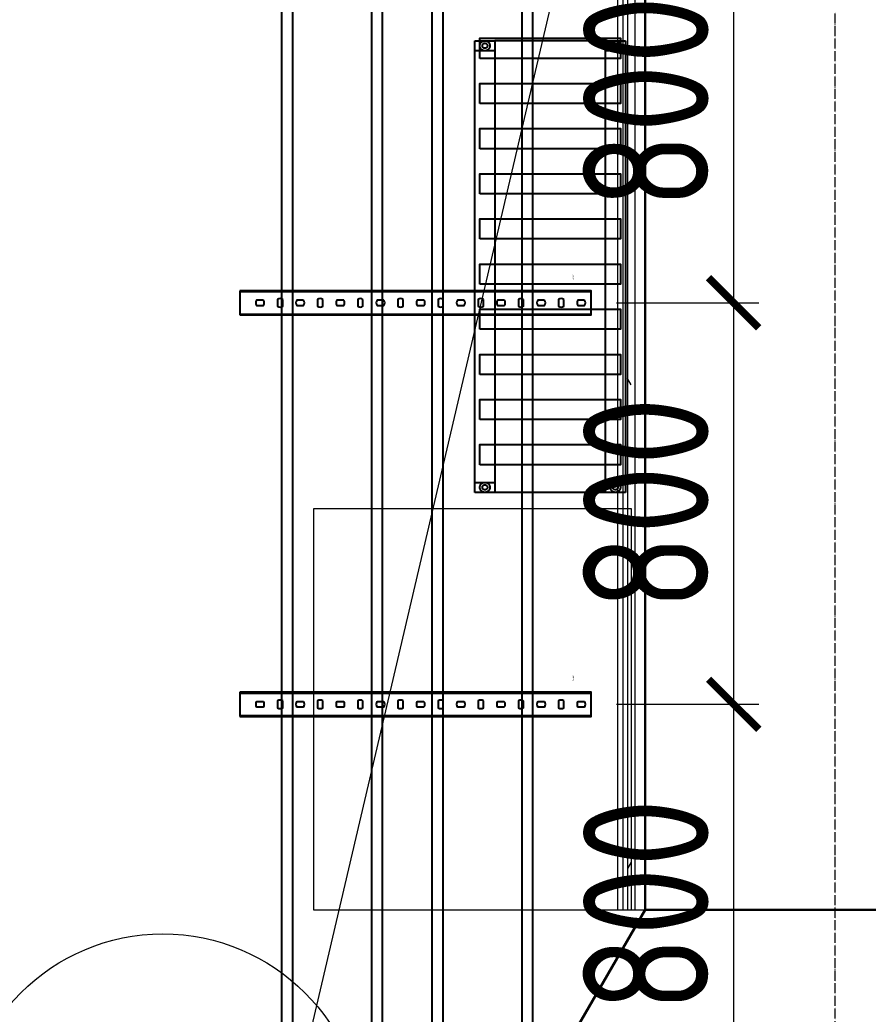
# Model space of a CAD drawing. Header units: millimetres. Extents: x -42533 to 645315, y 3457 to 82611.
# Drawn here: x 73974 to 75664, y 63223 to 65204 of the extents above; entities that cross this region are included whole.
import ezdxf
from ezdxf.enums import TextEntityAlignment as Align

# ---------------------------------------------------------------- set-up
doc = ezdxf.new("R2018")
doc.units = ezdxf.units.MM
doc.linetypes.add('ADSK_Линия сетки', pattern=[25, 20, -2.5, 0, -2.5])
for name, color, linetype in [('00_00_потолок_Панели из стали', 7, 'Continuous'), ('PLAN', 1, 'Continuous'), ('ЭОМ_Лотки авар.', 1, 'Continuous'), ('ЭОМ_Лотки рабочие', 5, 'Continuous')]:
    doc.layers.add(name, color=color, linetype=linetype)
for name, color, linetype, lineweight in [('Двери', 7, 'Continuous', 9), ('Оборудование', 7, 'Continuous', 18), ('Оси', 253, 'Continuous', 9), ('Перекрытие', 7, 'Continuous', 18), ('Стены внутренние', 7, 'Continuous', 18), ('Стены несущие', 7, 'Continuous', 30), ('Стены отделка', 7, 'Continuous', 30), ('Стены штриховка', 7, 'Continuous', 9), ('ШТРИХОВКА', 252, 'Continuous', 15)]:
    doc.layers.add(name, color=color, linetype=linetype, lineweight=lineweight)
doc.layers.add('Линии', color=7, linetype='Continuous', lineweight=9, true_color=0x00a600)
doc.styles.get("Standard").update_dxf_attribs({"font": 'arial.ttf'})
doc.styles.add('М2', font='isocpeur.ttf', dxfattribs={"width": 0.8})
doc.dimstyles.new('М2-100', dxfattribs={"dimtxt": 250, "dimasz": 100, "dimexe": 50, "dimexo": 50, "dimgap": 50, "dimtad": 1, "dimdec": 0, "dimzin": 1, "dimtxsty": 'М2', "dimblk": 'ARCHTICK', "dimcen": 2.5, "dimdle": 50, "dimclre": 256, "dimclrt": 256, "dimadec": 0, "dimazin": 0, "dimtfac": 1, "dimtdec": 0, "dimtix": 1, "dimtmove": 1, "dimatfit": 3, "dimldrblk": 'NONE', "dimfxl": 1, "dimtolj": 1, "dimlwd": 9, "dimlwe": 9, "dimarcsym": 1})

# ---------------------------------------------------------------- blocks, each defined once
blk = doc.blocks.new('ТХ пищеблок....')
at = {"layer": 'PLAN', "color": 8}
for points in [[(1967, 19489.5), (1967, 19509.5)], [(1967, 19509.5), (2007, 19509.5)], [(1977, 19499.5), (1977, 19500.2), (1977.1, 19500.9), (1977.2, 19501.5), (1977.3, 19502.1), (1977.5, 19502.8), (1977.7, 19503.4), (1978, 19504), (1978.3, 19504.5), (1978.6, 19505.1), (1979, 19505.6), (1979.4, 19506.1), (1979.9, 19506.6), (1980.4, 19507), (1980.9, 19507.5), (1981.4, 19507.8), (1982, 19508.2), (1982.6, 19508.5), (1983.2, 19508.8), (1983.8, 19509), (1984.4, 19509.2), (1985, 19509.3), (1985.7, 19509.4), (1986.3, 19509.5), (1987, 19509.5), (1987.6, 19509.5), (1988.3, 19509.4), (1988.9, 19509.3), (1989.5, 19509.2), (1990.2, 19509), (1990.8, 19508.8), (1991.4, 19508.5), (1992, 19508.2), (1992.5, 19507.8), (1993.1, 19507.5), (1993.6, 19507), (1994, 19506.6), (1994.5, 19506.1), (1994.9, 19505.6), (1995.3, 19505.1), (1995.6, 19504.5), (1995.9, 19504), (1996.2, 19503.4), (1996.4, 19502.8), (1996.6, 19502.1), (1996.8, 19501.5), (1996.9, 19500.9), (1996.9, 19500.2), (1997, 19499.5)], [(1997, 19499.5), (1996.9, 19498.9), (1996.9, 19498.2), (1996.8, 19497.6), (1996.6, 19496.9), (1996.4, 19496.3), (1996.2, 19495.7), (1995.9, 19495.1), (1995.6, 19494.5), (1995.3, 19494), (1994.9, 19493.5), (1994.5, 19493), (1994, 19492.5), (1993.6, 19492), (1993.1, 19491.6), (1992.5, 19491.2), (1992, 19490.9), (1991.4, 19490.6), (1990.8, 19490.3), (1990.2, 19490.1), (1989.5, 19489.9), (1988.9, 19489.7), (1988.3, 19489.6), (1987.6, 19489.6), (1987, 19489.5), (1986.3, 19489.6), (1985.7, 19489.6), (1985, 19489.7), (1984.4, 19489.9), (1983.8, 19490.1), (1983.2, 19490.3), (1982.6, 19490.6), (1982, 19490.9), (1981.4, 19491.2), (1980.9, 19491.6), (1980.4, 19492), (1979.9, 19492.5), (1979.4, 19493), (1979, 19493.5), (1978.6, 19494), (1978.3, 19494.5), (1978, 19495.1), (1977.7, 19495.7), (1977.5, 19496.3), (1977.3, 19496.9), (1977.2, 19497.6), (1977.1, 19498.2), (1977, 19498.9), (1977, 19499.5)], [(1977.1, 19474.4), (1977.1, 19514.4), (2256.9, 19514.4), (2256.9, 19474.4), (1977.1, 19474.4)], [(1982, 19499.5), (1982, 19499.9), (1982, 19500.2), (1982.1, 19500.5), (1982.1, 19500.8), (1982.2, 19501.1), (1982.3, 19501.5), (1982.5, 19501.7), (1982.6, 19502), (1982.8, 19502.3), (1983, 19502.6), (1983.2, 19502.8), (1983.4, 19503.1), (1983.7, 19503.3), (1983.9, 19503.5), (1984.2, 19503.7), (1984.5, 19503.9), (1984.8, 19504), (1985.1, 19504.2), (1985.4, 19504.3), (1985.7, 19504.4), (1986, 19504.4), (1986.3, 19504.5), (1986.6, 19504.5), (1987, 19504.5), (1987.3, 19504.5), (1987.6, 19504.5), (1987.9, 19504.4), (1988.2, 19504.4), (1988.6, 19504.3), (1988.9, 19504.2), (1989.2, 19504), (1989.5, 19503.9), (1989.7, 19503.7), (1990, 19503.5), (1990.3, 19503.3), (1990.5, 19503.1), (1990.7, 19502.8), (1990.9, 19502.6), (1991.1, 19502.3), (1991.3, 19502), (1991.4, 19501.7), (1991.6, 19501.5), (1991.7, 19501.1), (1991.8, 19500.8), (1991.9, 19500.5), (1991.9, 19500.2), (1992, 19499.9), (1992, 19499.5)], [(1992, 19499.5), (1992, 19499.2), (1991.9, 19498.9), (1991.9, 19498.5), (1991.8, 19498.2), (1991.7, 19497.9), (1991.6, 19497.6), (1991.4, 19497.3), (1991.3, 19497), (1991.1, 19496.8), (1990.9, 19496.5), (1990.7, 19496.2), (1990.5, 19496), (1990.3, 19495.8), (1990, 19495.6), (1989.7, 19495.4), (1989.5, 19495.2), (1989.2, 19495), (1988.9, 19494.9), (1988.6, 19494.8), (1988.2, 19494.7), (1987.9, 19494.6), (1987.6, 19494.6), (1987.3, 19494.5), (1987, 19494.5), (1986.6, 19494.5), (1986.3, 19494.6), (1986, 19494.6), (1985.7, 19494.7), (1985.4, 19494.8), (1985.1, 19494.9), (1984.8, 19495), (1984.5, 19495.2), (1984.2, 19495.4), (1983.9, 19495.6), (1983.7, 19495.8), (1983.4, 19496), (1983.2, 19496.2), (1983, 19496.5), (1982.8, 19496.8), (1982.6, 19497), (1982.5, 19497.3), (1982.3, 19497.6), (1982.2, 19497.9), (1982.1, 19498.2), (1982.1, 19498.5), (1982, 19498.9), (1982, 19499.2), (1982, 19499.5)], [(2007, 19509.5), (2007, 19489.5)], [(2227, 19509.4), (2007, 19509.4)], [(2227, 19489.5), (2227, 19509.5)], [(2227, 19509.5), (2267, 19509.5)], [(2237, 19499.5), (2237, 19500.2), (2237.1, 19500.9), (2237.2, 19501.5), (2237.3, 19502.1), (2237.5, 19502.8), (2237.7, 19503.4), (2238, 19504), (2238.3, 19504.5), (2238.6, 19505.1), (2239, 19505.6), (2239.4, 19506.1), (2239.9, 19506.6), (2240.4, 19507), (2240.9, 19507.5), (2241.4, 19507.8), (2242, 19508.2), (2242.6, 19508.5), (2243.2, 19508.8), (2243.8, 19509), (2244.4, 19509.2), (2245, 19509.3), (2245.7, 19509.4), (2246.3, 19509.5), (2247, 19509.5), (2247.6, 19509.5), (2248.3, 19509.4), (2248.9, 19509.3), (2249.5, 19509.2), (2250.2, 19509), (2250.8, 19508.8), (2251.4, 19508.5), (2252, 19508.2), (2252.5, 19507.8), (2253.1, 19507.5), (2253.6, 19507), (2254, 19506.6), (2254.5, 19506.1), (2254.9, 19505.6), (2255.3, 19505.1), (2255.6, 19504.5), (2255.9, 19504), (2256.2, 19503.4), (2256.4, 19502.8), (2256.6, 19502.1), (2256.8, 19501.5), (2256.9, 19500.9), (2256.9, 19500.2), (2257, 19499.5)], [(2257, 19499.5), (2256.9, 19498.9), (2256.9, 19498.2), (2256.8, 19497.6), (2256.6, 19496.9), (2256.4, 19496.3), (2256.2, 19495.7), (2255.9, 19495.1), (2255.6, 19494.5), (2255.3, 19494), (2254.9, 19493.5), (2254.5, 19493), (2254, 19492.5), (2253.6, 19492), (2253.1, 19491.6), (2252.5, 19491.2), (2252, 19490.9), (2251.4, 19490.6), (2250.8, 19490.3), (2250.2, 19490.1), (2249.5, 19489.9), (2248.9, 19489.7), (2248.3, 19489.6), (2247.6, 19489.6), (2247, 19489.5), (2246.3, 19489.6), (2245.7, 19489.6), (2245, 19489.7), (2244.4, 19489.9), (2243.8, 19490.1), (2243.2, 19490.3), (2242.6, 19490.6), (2242, 19490.9), (2241.4, 19491.2), (2240.9, 19491.6), (2240.4, 19492), (2239.9, 19492.5), (2239.4, 19493), (2239, 19493.5), (2238.6, 19494), (2238.3, 19494.5), (2238, 19495.1), (2237.7, 19495.7), (2237.5, 19496.3), (2237.3, 19496.9), (2237.2, 19497.6), (2237.1, 19498.2), (2237, 19498.9), (2237, 19499.5)], [(2242, 19499.5), (2242, 19499.9), (2242, 19500.2), (2242.1, 19500.5), (2242.1, 19500.8), (2242.2, 19501.1), (2242.3, 19501.5), (2242.5, 19501.7), (2242.6, 19502), (2242.8, 19502.3), (2243, 19502.6), (2243.2, 19502.8), (2243.4, 19503.1), (2243.7, 19503.3), (2243.9, 19503.5), (2244.2, 19503.7), (2244.5, 19503.9), (2244.8, 19504), (2245.1, 19504.2), (2245.4, 19504.3), (2245.7, 19504.4), (2246, 19504.4), (2246.3, 19504.5), (2246.6, 19504.5), (2247, 19504.5), (2247.3, 19504.5), (2247.6, 19504.5), (2247.9, 19504.4), (2248.2, 19504.4), (2248.6, 19504.3), (2248.9, 19504.2), (2249.2, 19504), (2249.5, 19503.9), (2249.7, 19503.7), (2250, 19503.5), (2250.3, 19503.3), (2250.5, 19503.1), (2250.7, 19502.8), (2250.9, 19502.6), (2251.1, 19502.3), (2251.3, 19502), (2251.4, 19501.7), (2251.6, 19501.5), (2251.7, 19501.1), (2251.8, 19500.8), (2251.9, 19500.5), (2251.9, 19500.2), (2252, 19499.9), (2252, 19499.5)], [(2252, 19499.5), (2252, 19499.2), (2251.9, 19498.9), (2251.9, 19498.5), (2251.8, 19498.2), (2251.7, 19497.9), (2251.6, 19497.6), (2251.4, 19497.3), (2251.3, 19497), (2251.1, 19496.8), (2250.9, 19496.5), (2250.7, 19496.2), (2250.5, 19496), (2250.3, 19495.8), (2250, 19495.6), (2249.7, 19495.4), (2249.5, 19495.2), (2249.2, 19495), (2248.9, 19494.9), (2248.6, 19494.8), (2248.2, 19494.7), (2247.9, 19494.6), (2247.6, 19494.6), (2247.3, 19494.5), (2247, 19494.5), (2246.6, 19494.5), (2246.3, 19494.6), (2246, 19494.6), (2245.7, 19494.7), (2245.4, 19494.8), (2245.1, 19494.9), (2244.8, 19495), (2244.5, 19495.2), (2244.2, 19495.4), (2243.9, 19495.6), (2243.7, 19495.8), (2243.4, 19496), (2243.2, 19496.2), (2243, 19496.5), (2242.8, 19496.8), (2242.6, 19497), (2242.5, 19497.3), (2242.3, 19497.6), (2242.2, 19497.9), (2242.1, 19498.2), (2242.1, 19498.5), (2242, 19498.9), (2242, 19499.2), (2242, 19499.5)], [(2267, 19509.5), (2267, 19489.5)], [(2007, 19489.5), (1967, 19489.5)], [(1967, 18629.5), (1967, 19489.5)], [(1967.1, 18629.5), (1967.1, 19489.5)], [(2007, 19489.5), (2007, 18629.5)], [(2267, 19489.5), (2227, 19489.5)], [(2227, 18629.5), (2227, 19489.5)], [(2266.9, 19489.5), (2266.9, 18629.5)], [(2267, 19489.5), (2267, 18629.5)], [(1977.1, 19384.4), (1977.1, 19424.4), (2256.9, 19424.4), (2256.9, 19384.4), (1977.1, 19384.4)], [(1977.1, 19294.4), (1977.1, 19334.4), (2256.9, 19334.4), (2256.9, 19294.4), (1977.1, 19294.4)], [(1977.1, 19204.4), (1977.1, 19244.4), (2256.9, 19244.4), (2256.9, 19204.4), (1977.1, 19204.4)], [(1977.1, 19114.5), (1977.1, 19154.5), (2256.9, 19154.5), (2256.9, 19114.5), (1977.1, 19114.5)], [(1977.1, 19024.5), (1977.1, 19064.5), (2256.9, 19064.5), (2256.9, 19024.5), (1977.1, 19024.5)], [(1977.1, 18934.5), (1977.1, 18974.5), (2256.9, 18974.5), (2256.9, 18934.5), (1977.1, 18934.5)], [(1977.1, 18844.5), (1977.1, 18884.5), (2256.9, 18884.5), (2256.9, 18844.5), (1977.1, 18844.5)], [(1977.1, 18754.6), (1977.1, 18794.6), (2256.9, 18794.6), (2256.9, 18754.6), (1977.1, 18754.6)], [(1977.1, 18664.6), (1977.1, 18704.6), (2256.9, 18704.6), (2256.9, 18664.6), (1977.1, 18664.6)], [(1967, 18609.5), (1967, 18629.5)], [(1967, 18629.5), (2007, 18629.5)], [(1977, 18619.5), (1977, 18620.2), (1977.1, 18620.9), (1977.2, 18621.5), (1977.3, 18622.1), (1977.5, 18622.8), (1977.7, 18623.4), (1978, 18624), (1978.3, 18624.5), (1978.6, 18625.1), (1979, 18625.6), (1979.4, 18626.1), (1979.9, 18626.6), (1980.4, 18627), (1980.9, 18627.5), (1981.4, 18627.8), (1982, 18628.2), (1982.6, 18628.5), (1983.2, 18628.8), (1983.8, 18629), (1984.4, 18629.2), (1985, 18629.3), (1985.7, 18629.4), (1986.3, 18629.5), (1987, 18629.5), (1987.6, 18629.5), (1988.3, 18629.4), (1988.9, 18629.3), (1989.5, 18629.2), (1990.2, 18629), (1990.8, 18628.8), (1991.4, 18628.5), (1992, 18628.2), (1992.5, 18627.8), (1993.1, 18627.5), (1993.6, 18627), (1994, 18626.6), (1994.5, 18626.1), (1994.9, 18625.6), (1995.3, 18625.1), (1995.6, 18624.5), (1995.9, 18624), (1996.2, 18623.4), (1996.4, 18622.8), (1996.6, 18622.1), (1996.8, 18621.5), (1996.9, 18620.9), (1996.9, 18620.2), (1997, 18619.5)], [(1982, 18619.5), (1982, 18619.9), (1982, 18620.2), (1982.1, 18620.5), (1982.1, 18620.8), (1982.2, 18621.1), (1982.3, 18621.5), (1982.5, 18621.7), (1982.6, 18622), (1982.8, 18622.3), (1983, 18622.6), (1983.2, 18622.8), (1983.4, 18623.1), (1983.7, 18623.3), (1983.9, 18623.5), (1984.2, 18623.7), (1984.5, 18623.9), (1984.8, 18624), (1985.1, 18624.2), (1985.4, 18624.3), (1985.7, 18624.4), (1986, 18624.4), (1986.3, 18624.5), (1986.6, 18624.5), (1987, 18624.5), (1987.3, 18624.5), (1987.6, 18624.5), (1987.9, 18624.4), (1988.2, 18624.4), (1988.6, 18624.3), (1988.9, 18624.2), (1989.2, 18624), (1989.5, 18623.9), (1989.7, 18623.7), (1990, 18623.5), (1990.3, 18623.3), (1990.5, 18623.1), (1990.7, 18622.8), (1990.9, 18622.6), (1991.1, 18622.3), (1991.3, 18622), (1991.4, 18621.7), (1991.6, 18621.5), (1991.7, 18621.1), (1991.8, 18620.8), (1991.9, 18620.5), (1991.9, 18620.2), (1992, 18619.9), (1992, 18619.5)], [(2007, 18629.5), (2007, 18609.5)], [(2227, 18629.5), (2267, 18629.5)], [(2227, 18609.5), (2227, 18629.5)], [(2237, 18619.5), (2237, 18620.2), (2237.1, 18620.9), (2237.2, 18621.5), (2237.3, 18622.1), (2237.5, 18622.8), (2237.7, 18623.4), (2238, 18624), (2238.3, 18624.5), (2238.6, 18625.1), (2239, 18625.6), (2239.4, 18626.1), (2239.9, 18626.6), (2240.4, 18627), (2240.9, 18627.5), (2241.4, 18627.8), (2242, 18628.2), (2242.6, 18628.5), (2243.2, 18628.8), (2243.8, 18629), (2244.4, 18629.2), (2245, 18629.3), (2245.7, 18629.4), (2246.3, 18629.5), (2247, 18629.5), (2247.6, 18629.5), (2248.3, 18629.4), (2248.9, 18629.3), (2249.5, 18629.2), (2250.2, 18629), (2250.8, 18628.8), (2251.4, 18628.5), (2252, 18628.2), (2252.5, 18627.8), (2253.1, 18627.5), (2253.6, 18627), (2254, 18626.6), (2254.5, 18626.1), (2254.9, 18625.6), (2255.3, 18625.1), (2255.6, 18624.5), (2255.9, 18624), (2256.2, 18623.4), (2256.4, 18622.8), (2256.6, 18622.1), (2256.8, 18621.5), (2256.9, 18620.9), (2256.9, 18620.2), (2257, 18619.5)], [(2242, 18619.5), (2242, 18619.9), (2242, 18620.2), (2242.1, 18620.5), (2242.1, 18620.8), (2242.2, 18621.1), (2242.3, 18621.5), (2242.5, 18621.7), (2242.6, 18622), (2242.8, 18622.3), (2243, 18622.6), (2243.2, 18622.8), (2243.4, 18623.1), (2243.7, 18623.3), (2243.9, 18623.5), (2244.2, 18623.7), (2244.5, 18623.9), (2244.8, 18624), (2245.1, 18624.2), (2245.4, 18624.3), (2245.7, 18624.4), (2246, 18624.4), (2246.3, 18624.5), (2246.6, 18624.5), (2247, 18624.5), (2247.3, 18624.5), (2247.6, 18624.5), (2247.9, 18624.4), (2248.2, 18624.4), (2248.6, 18624.3), (2248.9, 18624.2), (2249.2, 18624), (2249.5, 18623.9), (2249.7, 18623.7), (2250, 18623.5), (2250.3, 18623.3), (2250.5, 18623.1), (2250.7, 18622.8), (2250.9, 18622.6), (2251.1, 18622.3), (2251.3, 18622), (2251.4, 18621.7), (2251.6, 18621.5), (2251.7, 18621.1), (2251.8, 18620.8), (2251.9, 18620.5), (2251.9, 18620.2), (2252, 18619.9), (2252, 18619.5)], [(2267, 18629.5), (2267, 18609.5)], [(2007, 18609.5), (1967, 18609.5)], [(1997, 18619.5), (1996.9, 18618.9), (1996.9, 18618.2), (1996.8, 18617.6), (1996.6, 18616.9), (1996.4, 18616.3), (1996.2, 18615.7), (1995.9, 18615.1), (1995.6, 18614.5), (1995.3, 18614), (1994.9, 18613.5), (1994.5, 18613), (1994, 18612.5), (1993.6, 18612), (1993.1, 18611.6), (1992.5, 18611.2), (1992, 18610.9), (1991.4, 18610.6), (1990.8, 18610.3), (1990.2, 18610.1), (1989.5, 18609.9), (1988.9, 18609.7), (1988.3, 18609.6), (1987.6, 18609.6), (1987, 18609.5), (1986.3, 18609.6), (1985.7, 18609.6), (1985, 18609.7), (1984.4, 18609.9), (1983.8, 18610.1), (1983.2, 18610.3), (1982.6, 18610.6), (1982, 18610.9), (1981.4, 18611.2), (1980.9, 18611.6), (1980.4, 18612), (1979.9, 18612.5), (1979.4, 18613), (1979, 18613.5), (1978.6, 18614), (1978.3, 18614.5), (1978, 18615.1), (1977.7, 18615.7), (1977.5, 18616.3), (1977.3, 18616.9), (1977.2, 18617.6), (1977.1, 18618.2), (1977, 18618.9), (1977, 18619.5)], [(1992, 18619.5), (1992, 18619.2), (1991.9, 18618.9), (1991.9, 18618.5), (1991.8, 18618.2), (1991.7, 18617.9), (1991.6, 18617.6), (1991.4, 18617.3), (1991.3, 18617), (1991.1, 18616.8), (1990.9, 18616.5), (1990.7, 18616.2), (1990.5, 18616), (1990.3, 18615.8), (1990, 18615.6), (1989.7, 18615.4), (1989.5, 18615.2), (1989.2, 18615), (1988.9, 18614.9), (1988.6, 18614.8), (1988.2, 18614.7), (1987.9, 18614.6), (1987.6, 18614.6), (1987.3, 18614.5), (1987, 18614.5), (1986.6, 18614.5), (1986.3, 18614.6), (1986, 18614.6), (1985.7, 18614.7), (1985.4, 18614.8), (1985.1, 18614.9), (1984.8, 18615), (1984.5, 18615.2), (1984.2, 18615.4), (1983.9, 18615.6), (1983.7, 18615.8), (1983.4, 18616), (1983.2, 18616.2), (1983, 18616.5), (1982.8, 18616.8), (1982.6, 18617), (1982.5, 18617.3), (1982.3, 18617.6), (1982.2, 18617.9), (1982.1, 18618.2), (1982.1, 18618.5), (1982, 18618.9), (1982, 18619.2), (1982, 18619.5)], [(2227, 18609.6), (2007, 18609.6)], [(2267, 18609.5), (2227, 18609.5)], [(2257, 18619.5), (2256.9, 18618.9), (2256.9, 18618.2), (2256.8, 18617.6), (2256.6, 18616.9), (2256.4, 18616.3), (2256.2, 18615.7), (2255.9, 18615.1), (2255.6, 18614.5), (2255.3, 18614), (2254.9, 18613.5), (2254.5, 18613), (2254, 18612.5), (2253.6, 18612), (2253.1, 18611.6), (2252.5, 18611.2), (2252, 18610.9), (2251.4, 18610.6), (2250.8, 18610.3), (2250.2, 18610.1), (2249.5, 18609.9), (2248.9, 18609.7), (2248.3, 18609.6), (2247.6, 18609.6), (2247, 18609.5), (2246.3, 18609.6), (2245.7, 18609.6), (2245, 18609.7), (2244.4, 18609.9), (2243.8, 18610.1), (2243.2, 18610.3), (2242.6, 18610.6), (2242, 18610.9), (2241.4, 18611.2), (2240.9, 18611.6), (2240.4, 18612), (2239.9, 18612.5), (2239.4, 18613), (2239, 18613.5), (2238.6, 18614), (2238.3, 18614.5), (2238, 18615.1), (2237.7, 18615.7), (2237.5, 18616.3), (2237.3, 18616.9), (2237.2, 18617.6), (2237.1, 18618.2), (2237, 18618.9), (2237, 18619.5)], [(2252, 18619.5), (2252, 18619.2), (2251.9, 18618.9), (2251.9, 18618.5), (2251.8, 18618.2), (2251.7, 18617.9), (2251.6, 18617.6), (2251.4, 18617.3), (2251.3, 18617), (2251.1, 18616.8), (2250.9, 18616.5), (2250.7, 18616.2), (2250.5, 18616), (2250.3, 18615.8), (2250, 18615.6), (2249.7, 18615.4), (2249.5, 18615.2), (2249.2, 18615), (2248.9, 18614.9), (2248.6, 18614.8), (2248.2, 18614.7), (2247.9, 18614.6), (2247.6, 18614.6), (2247.3, 18614.5), (2247, 18614.5), (2246.6, 18614.5), (2246.3, 18614.6), (2246, 18614.6), (2245.7, 18614.7), (2245.4, 18614.8), (2245.1, 18614.9), (2244.8, 18615), (2244.5, 18615.2), (2244.2, 18615.4), (2243.9, 18615.6), (2243.7, 18615.8), (2243.4, 18616), (2243.2, 18616.2), (2243, 18616.5), (2242.8, 18616.8), (2242.6, 18617), (2242.5, 18617.3), (2242.3, 18617.6), (2242.2, 18617.9), (2242.1, 18618.2), (2242.1, 18618.5), (2242, 18618.9), (2242, 18619.2), (2242, 18619.5)]]:
    blk.add_lwpolyline(points, dxfattribs=at)
at = {"layer": 'Оборудование', "color": 8}
for p, q in [((1646.1, 17777.1), (1646.1, 18577.1)), ((1646.1, 18577.1), (2278.1, 18577.1)), ((2278.1, 18577.1), (2278.1, 17777.1)), ((2278.1, 17777.1), (1646.1, 17777.1))]:
    blk.add_line(p, q, dxfattribs=at)
blk = doc.blocks.new('1 этаж')
at = {"layer": 'Стены внутренние', "lineweight": 9}
h = blk.add_hatch(dxfattribs=at)
h.set_pattern_fill('FP_12', color=8, style=0, pattern_type=2)
h.set_pattern_definition([(0, (557.2, 188.9), (406.4, 101.6), [33.528, -271.272, 33.528, -271.272, -1625.6]), (0, (557.2, 188.9), (406.4, 101.6), [-609.6, 33.528, -576.072, 33.528, -271.272, -711.2]), (0, (557.2, 188.9), (406.4, 101.6), [-1524, 33.528, -169.672, 33.528, -474.472]), (120, (709.6, 239.7), (-291.18818, 301.15272), [33.528, -271.272, 33.528, -271.272, -1625.6]), (120, (709.6, 239.7), (-291.18818, 301.15272), [-609.6, 33.528, -576.072, 33.528, -271.272, -711.2]), (120, (709.6, 239.7), (-291.18818, 301.15272), [-1524, 33.528, -169.672, 33.528, -474.472]), (240, (760.4, 442.9), (-115.21182, -402.75272), [33.528, -271.272, 33.528, -271.272, -1625.6]), (240, (760.4, 442.9), (-115.21182, -402.75272), [-609.6, 33.528, -576.072, 33.528, -271.272, -711.2]), (240, (760.4, 442.9), (-115.21182, -402.75272), [-1524, 33.528, -169.672, 33.528, -474.472])])
h.paths.add_polyline_path([(49008.085, 25984.802), (49008.085, 26451.22), (48993.085, 26451.22), (48993.085, 25984.802), (49007.87, 25984.802)])
h.paths.add_polyline_path([(49008.085, 27501.22), (49008.085, 30093.902), (48993.085, 30093.902), (48993.085, 27501.22)])
h.paths.add_polyline_path([(49008.085, 31143.902), (49008.085, 33498.455), (48993.085, 33498.455), (48993.085, 31143.902)])
at = {"layer": 'Двери', "color": 8, "lineweight": 30}
blk.add_line((49028.085, 31143.902), (48503.085, 30234.575), dxfattribs=at)
at = {"layer": 'Линии', "color": 8}
blk.add_circle((48067.655, 30695.687), 400, dxfattribs=at)
at = {"layer": 'Оси', "color": 8, "linetype": 'ADSK_Линия сетки'}
blk.add_line((49406.766, -4162.595), (49406.766, 44411.9), dxfattribs=at)
at = {"layer": 'Перекрытие', "color": 8}
blk.add_line((47898.085, 28917.706), (48973.085, 33512.555), dxfattribs=at)
at = {"layer": 'Стены несущие', "color": 8}
for p, q in [((49028.085, 35551.902), (49028.085, 31143.902)), ((49028.085, 31143.902), (49538.085, 31143.902))]:
    blk.add_line(p, q, dxfattribs=at)
at = {"layer": 'Стены отделка', "color": 8, "lineweight": 9}
for p, q in [((49008.085, 31143.902), (49008.085, 33528.455)), ((48973.085, 33512.555), (48973.085, 31143.902)), ((48973.085, 31143.902), (49028.085, 31143.902))]:
    blk.add_line(p, q, dxfattribs=at)
at = {"layer": 'Стены штриховка', "color": 8}
for p, q in [((48993.085, 33528.455), (48993.085, 31143.902)), ((48984.085, 33512.555), (48984.085, 31143.902))]:
    blk.add_line(p, q, dxfattribs=at)
at = {"layer": 'ЭОМ_Лотки рабочие'}
blk.add_blockref('ТХ пищеблок....', (46722.058, 13366.044), dxfattribs=at)
blk = doc.blocks.new('*U40')
at = {"color": 0, "linetype": 'Continuous', "lineweight": 25}
for p, q in [((-78.8, -23398), (-78.8, 0)), ((78.8, -23398), (78.8, 0))]:
    blk.add_line(p, q, dxfattribs=at)
blk.add_lwpolyline([(100.8, -23398), (100.8, 0), (-100.8, 0), (-100.8, -23398)], close=True, dxfattribs=at)
at = {"color": 0, "flags": 9}
for tag, p in [('АРТИКУЛ', (-59.7, -11.8)), ('НАИМЕНОВАНИЕ', (-59.1, -7)), ('ПРИМЕЧАНИЕ', (-58.8, -17.3))]:
    blk.add_attdef(tag, text='', height=2.5, dxfattribs=at).set_placement(p, align=Align.TOP_LEFT)
at = {"color": 0, "lineweight": 30, "flags": 104}
for tag, p in [('ВЫСОТА', (-59.6, -20.9)), ('ДЛИНА', (-59.5, -36.1)), ('ТОЛЩИНА', (-59, -31)), ('ШИРИНА', (-58.9, -25.1))]:
    blk.add_attdef(tag, text='', height=2.5, dxfattribs=at).set_placement(p, align=Align.TOP_LEFT)
blk = doc.blocks.new('*U41')
at = {"color": 0, "linetype": 'Continuous', "lineweight": 25}
for p, q in [((-78.8, -22803.8), (-78.8, 0)), ((78.8, -22803.8), (78.8, 0))]:
    blk.add_line(p, q, dxfattribs=at)
blk.add_lwpolyline([(100.8, -22803.8), (100.8, 0), (-100.8, 0), (-100.8, -22803.8)], close=True, dxfattribs=at)
at = {"color": 0, "flags": 9}
for tag, p in [('АРТИКУЛ', (-59.7, -11.8)), ('НАИМЕНОВАНИЕ', (-59.1, -7)), ('ПРИМЕЧАНИЕ', (-58.8, -17.3))]:
    blk.add_attdef(tag, text='', height=2.5, dxfattribs=at).set_placement(p, align=Align.TOP_LEFT)
at = {"color": 0, "lineweight": 30, "flags": 104}
for tag, p in [('ВЫСОТА', (-59.6, -20.9)), ('ДЛИНА', (-59.5, -36.1)), ('ТОЛЩИНА', (-59, -31)), ('ШИРИНА', (-58.9, -25.1))]:
    blk.add_attdef(tag, text='', height=2.5, dxfattribs=at).set_placement(p, align=Align.TOP_LEFT)
blk = doc.blocks.new('*U45')
at = {"color": 0, "linetype": 'ByBlock', "lineweight": -2}
for points in [[(24, -700), (24, 0), (-24, 0), (-24, -700)], [(-22.5, -700), (-22.5, 0)], [(22.5, -700), (22.5, 0)], [(-24, -700), (24, -700)]]:
    blk.add_lwpolyline(points, dxfattribs=at)
at = {"color": 254, "transparency": 33554483}
blk.add_lwpolyline([(0, 0.7), (0, -2.2)], dxfattribs=at)
at = {"color": 0, "linetype": 'ByBlock', "lineweight": -2}
for points in [[(-5.2, -13.3), (-5.2, -26.7, 0.345739), (5.2, -26.7), (5.2, -13.3, 0.345739)], [(-6.7, -54.8, 0.345739), (-6.7, -65.2), (6.7, -65.2, 0.345739), (6.7, -54.8)], [(-5.2, -93.3), (-5.2, -106.7, 0.345739), (5.2, -106.7), (5.2, -93.3, 0.345739)], [(-6.7, -134.8, 0.345739), (-6.7, -145.2), (6.7, -145.2, 0.345739), (6.7, -134.8)], [(-5.2, -173.3), (-5.2, -186.7, 0.345739), (5.2, -186.7), (5.2, -173.3, 0.345739)], [(-6.7, -214.8, 0.345739), (-6.7, -225.2), (6.7, -225.2, 0.345739), (6.7, -214.8)], [(-5.2, -253.3), (-5.2, -266.7, 0.345739), (5.2, -266.7), (5.2, -253.3, 0.345739)], [(-6.7, -294.8, 0.345739), (-6.7, -305.2), (6.7, -305.2, 0.345739), (6.7, -294.8)], [(-5.2, -333.3), (-5.2, -346.7, 0.345739), (5.2, -346.7), (5.2, -333.3, 0.345739)], [(-6.7, -374.8, 0.345739), (-6.7, -385.2), (6.7, -385.2, 0.345739), (6.7, -374.8)], [(-5.2, -413.3), (-5.2, -426.7, 0.345739), (5.2, -426.7), (5.2, -413.3, 0.345739)], [(-6.7, -454.8, 0.345739), (-6.7, -465.2), (6.7, -465.2, 0.345739), (6.7, -454.8)], [(-5.2, -493.3), (-5.2, -506.7, 0.345739), (5.2, -506.7), (5.2, -493.3, 0.345739)], [(-6.7, -534.8, 0.345739), (-6.7, -545.2), (6.7, -545.2, 0.345739), (6.7, -534.8)], [(-5.2, -573.3), (-5.2, -586.7, 0.345739), (5.2, -586.7), (5.2, -573.3, 0.345739)], [(-6.7, -614.8, 0.345739), (-6.7, -625.2), (6.7, -625.2, 0.345739), (6.7, -614.8)], [(-5.2, -653.3), (-5.2, -666.7, 0.345739), (5.2, -666.7), (5.2, -653.3, 0.345739)]]:
    blk.add_lwpolyline(points, format="xyb", close=True, dxfattribs=at)
at = {"flags": 9}
for tag, p in [('НАИМЕНОВАНИЕ', (-58.2, -19.4)), ('АРТИКУЛ', (-58.9, -24.5)), ('ПРИМЕЧАНИЕ', (-58.3, -30.8))]:
    blk.add_attdef(tag, p, '', height=2.5, dxfattribs=at)
at = {"lineweight": 30, "flags": 104}
blk.add_attdef('ДЛИНА', text='', height=2.5, dxfattribs=at).set_placement((-57.7, -34.6), align=Align.TOP_LEFT)
blk = doc.blocks.new('_ArchTick')
at = {"color": 0, "linetype": 'ByBlock', "lineweight": 70, "const_width": 0.15}
blk.add_lwpolyline([(-0.5, -0.5), (0.5, 0.5)], dxfattribs=at)
blk = doc.blocks.new('*D511')
at = {"layer": '00_00_потолок_Панели из стали', "color": 0, "lineweight": 9, "transparency": 16777216}
blk.add_line((75396.2, 64690.1), (75396.2, 63789.9), dxfattribs=at)
at = {"layer": '00_00_потолок_Панели из стали', "lineweight": 9, "transparency": 16777216}
for p, q in [((75240.5, 64640.1), (75446.2, 64640.1)), ((75162.7, 63839.9), (75446.2, 63839.9))]:
    blk.add_line(p, q, dxfattribs=at)
at = {"layer": 'Defpoints', "color": 0, "transparency": 16777216}
for p in [(75190.5, 64640.1), (75112.7, 63839.9), (75396.2, 63839.9)]:
    blk.add_point(p, dxfattribs=at)
at = {"layer": '00_00_потолок_Панели из стали', "color": 0, "lineweight": 9, "transparency": 16777216, "xscale": 100, "yscale": 100, "zscale": 100}
for p, rotation in [((75396.2, 64640.1), 90), ((75396.2, 63839.9), 270)]:
    blk.add_blockref('_ArchTick', p, dxfattribs=dict(at, rotation=rotation))
at = {"layer": '00_00_потолок_Панели из стали', "transparency": 16777216, "insert": (75221.2, 64240), "char_height": 250, "attachment_point": 5, "rotation": 90, "style": 'М2'}
blk.add_mtext('\\A1;800', dxfattribs=at)
blk = doc.blocks.new('_None')
blk = doc.blocks.new('*D512')
at = {"layer": '00_00_потолок_Панели из стали', "color": 0, "lineweight": 9, "transparency": 16777216}
blk.add_line((75396.2, 63889.9), (75396.2, 62989.7), dxfattribs=at)
at = {"layer": '00_00_потолок_Панели из стали', "lineweight": 9, "transparency": 16777216}
for p, q in [((75240.5, 63839.9), (75446.2, 63839.9)), ((75162.7, 63039.7), (75446.2, 63039.7))]:
    blk.add_line(p, q, dxfattribs=at)
at = {"layer": 'Defpoints', "color": 0, "transparency": 16777216}
for p in [(75190.5, 63839.9), (75112.7, 63039.7), (75396.2, 63039.7)]:
    blk.add_point(p, dxfattribs=at)
at = {"layer": '00_00_потолок_Панели из стали', "color": 0, "lineweight": 9, "transparency": 16777216, "xscale": 100, "yscale": 100, "zscale": 100}
for p, rotation in [((75396.2, 63839.9), 90), ((75396.2, 63039.7), 270)]:
    blk.add_blockref('_ArchTick', p, dxfattribs=dict(at, rotation=rotation))
at = {"layer": '00_00_потолок_Панели из стали', "transparency": 16777216, "insert": (75221.2, 63439.8), "char_height": 250, "attachment_point": 5, "rotation": 90, "style": 'М2'}
blk.add_mtext('\\A1;800', dxfattribs=at)
blk = doc.blocks.new('*D516')
at = {"layer": '00_00_потолок_Панели из стали', "color": 0, "lineweight": 9, "transparency": 16777216}
blk.add_line((75396.2, 65490.3), (75396.2, 64590.1), dxfattribs=at)
at = {"layer": '00_00_потолок_Панели из стали', "lineweight": 9, "transparency": 16777216}
for p, q in [((75240.5, 65440.3), (75446.2, 65440.3)), ((75162.7, 64640.1), (75446.2, 64640.1))]:
    blk.add_line(p, q, dxfattribs=at)
at = {"layer": 'Defpoints', "color": 0, "transparency": 16777216}
for p in [(75190.5, 65440.3), (75112.7, 64640.1), (75396.2, 64640.1)]:
    blk.add_point(p, dxfattribs=at)
at = {"layer": '00_00_потолок_Панели из стали', "color": 0, "lineweight": 9, "transparency": 16777216, "xscale": 100, "yscale": 100, "zscale": 100}
for p, rotation in [((75396.2, 65440.3), 90), ((75396.2, 64640.1), 270)]:
    blk.add_blockref('_ArchTick', p, dxfattribs=dict(at, rotation=rotation))
at = {"layer": '00_00_потолок_Панели из стали', "transparency": 16777216, "insert": (75221.2, 65040.2), "char_height": 250, "attachment_point": 5, "rotation": 90, "style": 'М2'}
blk.add_mtext('\\A1;800', dxfattribs=at)

msp = doc.modelspace()

# ---------------------------------------------------------------- block references
at = {"layer": 'ШТРИХОВКА'}
msp.add_blockref('1 этаж', (26191.6, 32286.7), dxfattribs=at)
at = {"layer": 'ЭОМ_Лотки авар.', "color": 1, "rotation": 180}
msp.add_blockref('*U41', (74596.1, 44536.6), dxfattribs=at)
at = {"layer": 'ЭОМ_Лотки рабочие', "rotation": 180}
msp.add_blockref('*U40', (74895.7, 44242), dxfattribs=at)
at = {"layer": 'ЭОМ_Лотки рабочие'}
ref = msp.add_blockref('*U45', (75112.7, 64640.1), dxfattribs=dict(at, rotation=270))
lines = msp.add_mtext('700 мм', dxfattribs={"layer": '0', "insert": (75078.2, 64697.8), "char_height": 2.5, "attachment_point": 1, "rotation": 270})
ref.add_attrib('ДЛИНА', '', (75078.2, 64697.8), dxfattribs={"flags": 2}).embed_mtext(lines)
ref = msp.add_blockref('*U45', (75112.7, 63839.9), dxfattribs=dict(at, rotation=270))
lines = msp.add_mtext('700 мм', dxfattribs={"layer": '0', "insert": (75078.2, 63897.6), "char_height": 2.5, "attachment_point": 1, "rotation": 270})
ref.add_attrib('ДЛИНА', '', (75078.2, 63897.6), dxfattribs={"flags": 2}).embed_mtext(lines)

# ---------------------------------------------------------------- dimensions: what is measured, and where the dimension line sits
at = {"layer": '00_00_потолок_Панели из стали'}
for base, p1, p2, picture, middle in [((75396.2, 64640.1), (75190.5, 65440.3), (75112.7, 64640.1), '*D516', (75221.2, 65040.2)), ((75396.2, 63839.9), (75190.5, 64640.1), (75112.7, 63839.9), '*D511', (75221.2, 64240)), ((75396.2, 63039.7), (75190.5, 63839.9), (75112.7, 63039.7), '*D512', (75221.2, 63439.8))]:
    dim = msp.add_linear_dim(base=base, p1=p1, p2=p2, angle=90, dimstyle='М2-100', dxfattribs=at)
    dim.commit()
    dim.dimension.update_dxf_attribs({"geometry": picture, "text_midpoint": middle})

doc.saveas('drawing.dxf')
